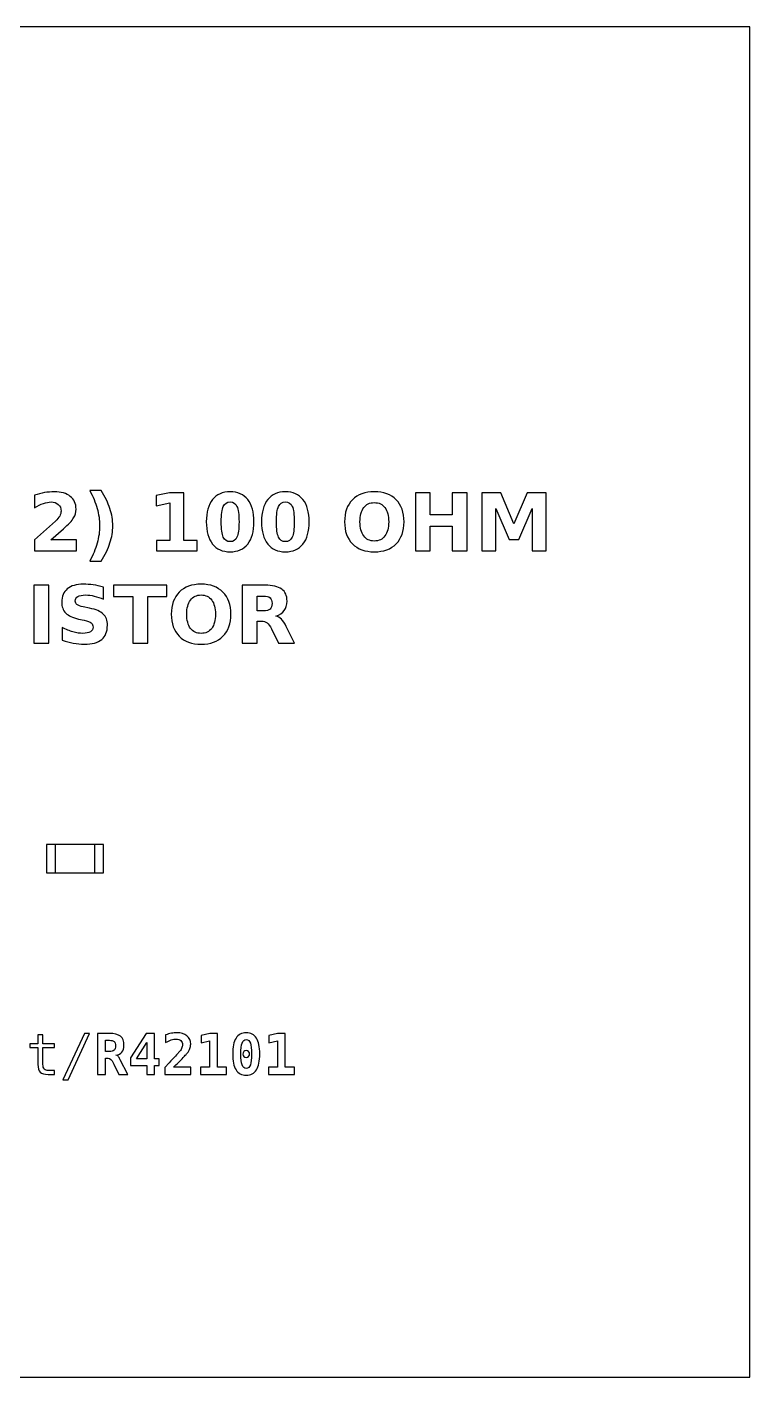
# Model space of a CAD drawing. Extents: x -117 to -93, y -160.5 to -136.5.
# Drawn here: x -105.85 to -93, y -160.5 to -136.5 of the extents above; entities that cross this region are included whole.
import ezdxf

# ---------------------------------------------------------------- set-up
doc = ezdxf.new("R2010")
doc.units = 0
doc.header["$MEASUREMENT"] = 0
doc.layers.add('LAYER_1', color=7, linetype='CONTINUOUS')

msp = doc.modelspace()

# ---------------------------------------------------------------- linework, layer by layer
at = {"layer": 'LAYER_1', "color": 7}
for points in [[(-117, -160.5), (-93, -160.5), (-93, -136.5), (-117, -136.5), (-117, -160.5)], [(-105.508, -151.5395), (-104.492, -151.5395), (-104.492, -151.0315), (-105.508, -151.0315), (-105.508, -151.5395)], [(-105.35, -151.5395), (-104.65, -151.5395), (-104.65, -151.0315), (-105.35, -151.0315), (-105.35, -151.5395)]]:
    msp.add_lwpolyline(points, close=True, dxfattribs=at)
at = {"layer": 'LAYER_1'}
for points, knots in [([(-105.4266, -145.6151), (-105.4266, -145.6151), (-104.9738, -145.6151), (-104.9738, -145.6151), (-104.9738, -145.6151), (-104.9738, -145.6151), (-104.9738, -145.8101), (-104.9738, -145.8101), (-104.9738, -145.8101), (-104.9738, -145.8101), (-105.7215, -145.8101), (-105.7215, -145.8101), (-105.7215, -145.8101), (-105.7215, -145.8101), (-105.7215, -145.6151), (-105.7215, -145.6151), (-105.7215, -145.6151), (-105.7215, -145.6151), (-105.3459, -145.2838), (-105.3459, -145.2838), (-105.3459, -145.2838), (-105.3123, -145.2534), (-105.2876, -145.2238), (-105.2716, -145.1949), (-105.2716, -145.1949), (-105.2554, -145.1659), (-105.2474, -145.1358), (-105.2474, -145.1045), (-105.2474, -145.1045), (-105.2474, -145.0563), (-105.2636, -145.0175), (-105.296, -144.9881), (-105.296, -144.9881), (-105.3283, -144.9587), (-105.3713, -144.9442), (-105.4252, -144.9442), (-105.4252, -144.9442), (-105.4665, -144.9442), (-105.5117, -144.9531), (-105.5609, -144.9707), (-105.5609, -144.9707), (-105.61, -144.9884), (-105.6627, -145.0147), (-105.7187, -145.0495), (-105.7187, -145.0495), (-105.7187, -145.0495), (-105.7187, -144.8235), (-105.7187, -144.8235), (-105.7187, -144.8235), (-105.6589, -144.8038), (-105.5999, -144.7887), (-105.5416, -144.7784), (-105.5416, -144.7784), (-105.4832, -144.768), (-105.4261, -144.7628), (-105.3699, -144.7628), (-105.3699, -144.7628), (-105.2469, -144.7628), (-105.1512, -144.7899), (-105.083, -144.8442), (-105.083, -144.8442), (-105.0148, -144.8983), (-104.9807, -144.9738), (-104.9807, -145.0709), (-104.9807, -145.0709), (-104.9807, -145.1269), (-104.9952, -145.1791), (-105.0242, -145.2276), (-105.0242, -145.2276), (-105.0531, -145.276), (-105.114, -145.3409), (-105.2067, -145.4223), (-105.2067, -145.4223), (-105.2067, -145.4223), (-105.4266, -145.6151), (-105.4266, -145.6151)], [0, 0, 0, 0, 0.0526316, 0.0526316, 0.0526316, 0.0526316, 0.1052632, 0.1052632, 0.1052632, 0.1052632, 0.1578947, 0.1578947, 0.1578947, 0.1578947, 0.2105263, 0.2105263, 0.2105263, 0.2105263, 0.2631579, 0.2631579, 0.2631579, 0.2631579, 0.3157895, 0.3157895, 0.3157895, 0.3157895, 0.3684211, 0.3684211, 0.3684211, 0.3684211, 0.4210526, 0.4210526, 0.4210526, 0.4210526, 0.4736842, 0.4736842, 0.4736842, 0.4736842, 0.5263158, 0.5263158, 0.5263158, 0.5263158, 0.5789474, 0.5789474, 0.5789474, 0.5789474, 0.6315789, 0.6315789, 0.6315789, 0.6315789, 0.6842105, 0.6842105, 0.6842105, 0.6842105, 0.7368421, 0.7368421, 0.7368421, 0.7368421, 0.7894737, 0.7894737, 0.7894737, 0.7894737, 0.8421053, 0.8421053, 0.8421053, 0.8421053, 0.8947368, 0.8947368, 0.8947368, 0.8947368, 0.9473684, 0.9473684, 0.9473684, 0.9473684, 1, 1, 1, 1]), ([(-104.7384, -145.9961), (-104.6796, -145.8868), (-104.6354, -145.78), (-104.606, -145.6758), (-104.606, -145.6758), (-104.5766, -145.5714), (-104.562, -145.4686), (-104.562, -145.367), (-104.562, -145.367), (-104.562, -145.2654), (-104.5766, -145.1626), (-104.606, -145.0587), (-104.606, -145.0587), (-104.6354, -144.9547), (-104.6796, -144.8482), (-104.7384, -144.7393), (-104.7384, -144.7393), (-104.7384, -144.7393), (-104.5338, -144.7393), (-104.5338, -144.7393), (-104.5338, -144.7393), (-104.464, -144.852), (-104.4122, -144.9597), (-104.3783, -145.0629), (-104.3783, -145.0629), (-104.3447, -145.1659), (-104.3278, -145.2678), (-104.3278, -145.3684), (-104.3278, -145.3684), (-104.3278, -145.4691), (-104.3445, -145.5704), (-104.3781, -145.6725), (-104.3781, -145.6725), (-104.4115, -145.7748), (-104.4635, -145.8828), (-104.5338, -145.9961), (-104.5338, -145.9961), (-104.5338, -145.9961), (-104.7384, -145.9961), (-104.7384, -145.9961)], [0, 0, 0, 0, 0.1, 0.1, 0.1, 0.1, 0.2, 0.2, 0.2, 0.2, 0.3, 0.3, 0.3, 0.3, 0.4, 0.4, 0.4, 0.4, 0.5, 0.5, 0.5, 0.5, 0.6, 0.6, 0.6, 0.6, 0.7, 0.7, 0.7, 0.7, 0.8, 0.8, 0.8, 0.8, 0.9, 0.9, 0.9, 0.9, 1, 1, 1, 1]), ([(-103.5498, -145.6269), (-103.5498, -145.6269), (-103.3155, -145.6269), (-103.3155, -145.6269), (-103.3155, -145.6269), (-103.3155, -145.6269), (-103.3155, -144.962), (-103.3155, -144.962), (-103.3155, -144.962), (-103.3155, -144.962), (-103.5559, -145.0117), (-103.5559, -145.0117), (-103.5559, -145.0117), (-103.5559, -145.0117), (-103.5559, -144.831), (-103.5559, -144.831), (-103.5559, -144.831), (-103.5559, -144.831), (-103.3169, -144.7814), (-103.3169, -144.7814), (-103.3169, -144.7814), (-103.3169, -144.7814), (-103.0648, -144.7814), (-103.0648, -144.7814), (-103.0648, -144.7814), (-103.0648, -144.7814), (-103.0648, -145.6269), (-103.0648, -145.6269), (-103.0648, -145.6269), (-103.0648, -145.6269), (-102.8306, -145.6269), (-102.8306, -145.6269), (-102.8306, -145.6269), (-102.8306, -145.6269), (-102.8306, -145.8101), (-102.8306, -145.8101), (-102.8306, -145.8101), (-102.8306, -145.8101), (-103.5498, -145.8101), (-103.5498, -145.8101), (-103.5498, -145.8101), (-103.5498, -145.8101), (-103.5498, -145.6269), (-103.5498, -145.6269)], [0, 0, 0, 0, 0.0909091, 0.0909091, 0.0909091, 0.0909091, 0.1818182, 0.1818182, 0.1818182, 0.1818182, 0.2727273, 0.2727273, 0.2727273, 0.2727273, 0.3636364, 0.3636364, 0.3636364, 0.3636364, 0.4545455, 0.4545455, 0.4545455, 0.4545455, 0.5454545, 0.5454545, 0.5454545, 0.5454545, 0.6363636, 0.6363636, 0.6363636, 0.6363636, 0.7272727, 0.7272727, 0.7272727, 0.7272727, 0.8181818, 0.8181818, 0.8181818, 0.8181818, 0.9090909, 0.9090909, 0.9090909, 0.9090909, 1, 1, 1, 1]), ([(-101.8188, -145.2967), (-101.8188, -145.4672), (-101.8555, -145.5987), (-101.9291, -145.6913), (-101.9291, -145.6913), (-102.0025, -145.7838), (-102.1069, -145.8301), (-102.2419, -145.8301), (-102.2419, -145.8301), (-102.3774, -145.8301), (-102.482, -145.7838), (-102.5554, -145.6913), (-102.5554, -145.6913), (-102.629, -145.5987), (-102.6657, -145.4672), (-102.6657, -145.2967), (-102.6657, -145.2967), (-102.6657, -145.126), (-102.629, -144.9942), (-102.5554, -144.9016), (-102.5554, -144.9016), (-102.482, -144.8092), (-102.3774, -144.7628), (-102.2419, -144.7628), (-102.2419, -144.7628), (-102.1069, -144.7628), (-102.0025, -144.8092), (-101.9291, -144.9016), (-101.9291, -144.9016), (-101.8555, -144.9942), (-101.8188, -145.126), (-101.8188, -145.2967)], [0, 0, 0, 0, 0.125, 0.125, 0.125, 0.125, 0.25, 0.25, 0.25, 0.25, 0.375, 0.375, 0.375, 0.375, 0.5, 0.5, 0.5, 0.5, 0.625, 0.625, 0.625, 0.625, 0.75, 0.75, 0.75, 0.75, 0.875, 0.875, 0.875, 0.875, 1, 1, 1, 1]), ([(-102.0841, -145.2948), (-102.0841, -145.1662), (-102.0961, -145.0756), (-102.1203, -145.0229), (-102.1203, -145.0229), (-102.1443, -144.9705), (-102.185, -144.9442), (-102.2419, -144.9442), (-102.2419, -144.9442), (-102.2988, -144.9442), (-102.3395, -144.9705), (-102.364, -145.0229), (-102.364, -145.0229), (-102.3882, -145.0756), (-102.4004, -145.1662), (-102.4004, -145.2948), (-102.4004, -145.2948), (-102.4004, -145.4246), (-102.3882, -145.5164), (-102.364, -145.5695), (-102.364, -145.5695), (-102.3395, -145.6229), (-102.2988, -145.6495), (-102.2419, -145.6495), (-102.2419, -145.6495), (-102.1855, -145.6495), (-102.145, -145.6229), (-102.1205, -145.5695), (-102.1205, -145.5695), (-102.0963, -145.5164), (-102.0841, -145.4246), (-102.0841, -145.2948)], [0, 0, 0, 0, 0.125, 0.125, 0.125, 0.125, 0.25, 0.25, 0.25, 0.25, 0.375, 0.375, 0.375, 0.375, 0.5, 0.5, 0.5, 0.5, 0.625, 0.625, 0.625, 0.625, 0.75, 0.75, 0.75, 0.75, 0.875, 0.875, 0.875, 0.875, 1, 1, 1, 1]), ([(-100.8369, -145.2967), (-100.8369, -145.4672), (-100.8736, -145.5987), (-100.9472, -145.6913), (-100.9472, -145.6913), (-101.0206, -145.7838), (-101.125, -145.8301), (-101.26, -145.8301), (-101.26, -145.8301), (-101.3955, -145.8301), (-101.5001, -145.7838), (-101.5735, -145.6913), (-101.5735, -145.6913), (-101.6471, -145.5987), (-101.6838, -145.4672), (-101.6838, -145.2967), (-101.6838, -145.2967), (-101.6838, -145.126), (-101.6471, -144.9942), (-101.5735, -144.9016), (-101.5735, -144.9016), (-101.5001, -144.8092), (-101.3955, -144.7628), (-101.26, -144.7628), (-101.26, -144.7628), (-101.125, -144.7628), (-101.0206, -144.8092), (-100.9472, -144.9016), (-100.9472, -144.9016), (-100.8736, -144.9942), (-100.8369, -145.126), (-100.8369, -145.2967)], [0, 0, 0, 0, 0.125, 0.125, 0.125, 0.125, 0.25, 0.25, 0.25, 0.25, 0.375, 0.375, 0.375, 0.375, 0.5, 0.5, 0.5, 0.5, 0.625, 0.625, 0.625, 0.625, 0.75, 0.75, 0.75, 0.75, 0.875, 0.875, 0.875, 0.875, 1, 1, 1, 1]), ([(-101.1022, -145.2948), (-101.1022, -145.1662), (-101.1142, -145.0756), (-101.1384, -145.0229), (-101.1384, -145.0229), (-101.1624, -144.9705), (-101.2031, -144.9442), (-101.26, -144.9442), (-101.26, -144.9442), (-101.3169, -144.9442), (-101.3576, -144.9705), (-101.3821, -145.0229), (-101.3821, -145.0229), (-101.4063, -145.0756), (-101.4185, -145.1662), (-101.4185, -145.2948), (-101.4185, -145.2948), (-101.4185, -145.4246), (-101.4063, -145.5164), (-101.3821, -145.5695), (-101.3821, -145.5695), (-101.3576, -145.6229), (-101.3169, -145.6495), (-101.26, -145.6495), (-101.26, -145.6495), (-101.2036, -145.6495), (-101.1631, -145.6229), (-101.1386, -145.5695), (-101.1386, -145.5695), (-101.1144, -145.5164), (-101.1022, -145.4246), (-101.1022, -145.2948)], [0, 0, 0, 0, 0.125, 0.125, 0.125, 0.125, 0.25, 0.25, 0.25, 0.25, 0.375, 0.375, 0.375, 0.375, 0.5, 0.5, 0.5, 0.5, 0.625, 0.625, 0.625, 0.625, 0.75, 0.75, 0.75, 0.75, 0.875, 0.875, 0.875, 0.875, 1, 1, 1, 1]), ([(-99.6786, -144.7628), (-99.5133, -144.7628), (-99.3837, -144.8101), (-99.2901, -144.9049), (-99.2901, -144.9049), (-99.1963, -144.9994), (-99.1495, -145.1299), (-99.1495, -145.2967), (-99.1495, -145.2967), (-99.1495, -145.463), (-99.1963, -145.5935), (-99.2901, -145.688), (-99.2901, -145.688), (-99.3837, -145.7828), (-99.5133, -145.8301), (-99.6786, -145.8301), (-99.6786, -145.8301), (-99.8435, -145.8301), (-99.9728, -145.7828), (-100.0669, -145.688), (-100.0669, -145.688), (-100.1607, -145.5935), (-100.2078, -145.463), (-100.2078, -145.2967), (-100.2078, -145.2967), (-100.2078, -145.1299), (-100.1607, -144.9994), (-100.0669, -144.9049), (-100.0669, -144.9049), (-99.9728, -144.8101), (-99.8435, -144.7628), (-99.6786, -144.7628)], [0, 0, 0, 0, 0.125, 0.125, 0.125, 0.125, 0.25, 0.25, 0.25, 0.25, 0.375, 0.375, 0.375, 0.375, 0.5, 0.5, 0.5, 0.5, 0.625, 0.625, 0.625, 0.625, 0.75, 0.75, 0.75, 0.75, 0.875, 0.875, 0.875, 0.875, 1, 1, 1, 1]), ([(-99.6786, -144.955), (-99.7595, -144.955), (-99.8221, -144.9848), (-99.8668, -145.0446), (-99.8668, -145.0446), (-99.9112, -145.1043), (-99.9336, -145.1883), (-99.9336, -145.2967), (-99.9336, -145.2967), (-99.9336, -145.4049), (-99.9112, -145.4886), (-99.8668, -145.5483), (-99.8668, -145.5483), (-99.8221, -145.6081), (-99.7595, -145.6379), (-99.6786, -145.6379), (-99.6786, -145.6379), (-99.5972, -145.6379), (-99.5345, -145.6081), (-99.4898, -145.5483), (-99.4898, -145.5483), (-99.4453, -145.4886), (-99.423, -145.4049), (-99.423, -145.2967), (-99.423, -145.2967), (-99.423, -145.1883), (-99.4453, -145.1043), (-99.4898, -145.0446), (-99.4898, -145.0446), (-99.5345, -144.9848), (-99.5972, -144.955), (-99.6786, -144.955)], [0, 0, 0, 0, 0.125, 0.125, 0.125, 0.125, 0.25, 0.25, 0.25, 0.25, 0.375, 0.375, 0.375, 0.375, 0.5, 0.5, 0.5, 0.5, 0.625, 0.625, 0.625, 0.625, 0.75, 0.75, 0.75, 0.75, 0.875, 0.875, 0.875, 0.875, 1, 1, 1, 1]), ([(-98.9488, -144.7814), (-98.9488, -144.7814), (-98.6835, -144.7814), (-98.6835, -144.7814), (-98.6835, -144.7814), (-98.6835, -144.7814), (-98.6835, -145.1735), (-98.6835, -145.1735), (-98.6835, -145.1735), (-98.6835, -145.1735), (-98.2922, -145.1735), (-98.2922, -145.1735), (-98.2922, -145.1735), (-98.2922, -145.1735), (-98.2922, -144.7814), (-98.2922, -144.7814), (-98.2922, -144.7814), (-98.2922, -144.7814), (-98.0269, -144.7814), (-98.0269, -144.7814), (-98.0269, -144.7814), (-98.0269, -144.7814), (-98.0269, -145.8101), (-98.0269, -145.8101), (-98.0269, -145.8101), (-98.0269, -145.8101), (-98.2922, -145.8101), (-98.2922, -145.8101), (-98.2922, -145.8101), (-98.2922, -145.8101), (-98.2922, -145.3741), (-98.2922, -145.3741), (-98.2922, -145.3741), (-98.2922, -145.3741), (-98.6835, -145.3741), (-98.6835, -145.3741), (-98.6835, -145.3741), (-98.6835, -145.3741), (-98.6835, -145.8101), (-98.6835, -145.8101), (-98.6835, -145.8101), (-98.6835, -145.8101), (-98.9488, -145.8101), (-98.9488, -145.8101), (-98.9488, -145.8101), (-98.9488, -145.8101), (-98.9488, -144.7814), (-98.9488, -144.7814)], [0, 0, 0, 0, 0.0833333, 0.0833333, 0.0833333, 0.0833333, 0.1666667, 0.1666667, 0.1666667, 0.1666667, 0.25, 0.25, 0.25, 0.25, 0.3333333, 0.3333333, 0.3333333, 0.3333333, 0.4166667, 0.4166667, 0.4166667, 0.4166667, 0.5, 0.5, 0.5, 0.5, 0.5833333, 0.5833333, 0.5833333, 0.5833333, 0.6666667, 0.6666667, 0.6666667, 0.6666667, 0.75, 0.75, 0.75, 0.75, 0.8333333, 0.8333333, 0.8333333, 0.8333333, 0.9166667, 0.9166667, 0.9166667, 0.9166667, 1, 1, 1, 1]), ([(-97.7679, -144.7814), (-97.7679, -144.7814), (-97.4304, -144.7814), (-97.4304, -144.7814), (-97.4304, -144.7814), (-97.4304, -144.7814), (-97.1959, -145.332), (-97.1959, -145.332), (-97.1959, -145.332), (-97.1959, -145.332), (-96.9603, -144.7814), (-96.9603, -144.7814), (-96.9603, -144.7814), (-96.9603, -144.7814), (-96.6235, -144.7814), (-96.6235, -144.7814), (-96.6235, -144.7814), (-96.6235, -144.7814), (-96.6235, -145.8101), (-96.6235, -145.8101), (-96.6235, -145.8101), (-96.6235, -145.8101), (-96.8742, -145.8101), (-96.8742, -145.8101), (-96.8742, -145.8101), (-96.8742, -145.8101), (-96.8742, -145.0577), (-96.8742, -145.0577), (-96.8742, -145.0577), (-96.8742, -145.0577), (-97.1113, -145.6123), (-97.1113, -145.6123), (-97.1113, -145.6123), (-97.1113, -145.6123), (-97.2794, -145.6123), (-97.2794, -145.6123), (-97.2794, -145.6123), (-97.2794, -145.6123), (-97.5165, -145.0577), (-97.5165, -145.0577), (-97.5165, -145.0577), (-97.5165, -145.0577), (-97.5165, -145.8101), (-97.5165, -145.8101), (-97.5165, -145.8101), (-97.5165, -145.8101), (-97.7679, -145.8101), (-97.7679, -145.8101), (-97.7679, -145.8101), (-97.7679, -145.8101), (-97.7679, -144.7814), (-97.7679, -144.7814)], [0, 0, 0, 0, 0.0769231, 0.0769231, 0.0769231, 0.0769231, 0.1538462, 0.1538462, 0.1538462, 0.1538462, 0.2307692, 0.2307692, 0.2307692, 0.2307692, 0.3076923, 0.3076923, 0.3076923, 0.3076923, 0.3846154, 0.3846154, 0.3846154, 0.3846154, 0.4615385, 0.4615385, 0.4615385, 0.4615385, 0.5384615, 0.5384615, 0.5384615, 0.5384615, 0.6153846, 0.6153846, 0.6153846, 0.6153846, 0.6923077, 0.6923077, 0.6923077, 0.6923077, 0.7692308, 0.7692308, 0.7692308, 0.7692308, 0.8461538, 0.8461538, 0.8461538, 0.8461538, 0.9230769, 0.9230769, 0.9230769, 0.9230769, 1, 1, 1, 1]), ([(-105.732, -146.4239), (-105.732, -146.4239), (-105.4667, -146.4239), (-105.4667, -146.4239), (-105.4667, -146.4239), (-105.4667, -146.4239), (-105.4667, -147.4526), (-105.4667, -147.4526), (-105.4667, -147.4526), (-105.4667, -147.4526), (-105.732, -147.4526), (-105.732, -147.4526), (-105.732, -147.4526), (-105.732, -147.4526), (-105.732, -146.4239), (-105.732, -146.4239)], [0, 0, 0, 0, 0.25, 0.25, 0.25, 0.25, 0.5, 0.5, 0.5, 0.5, 0.75, 0.75, 0.75, 0.75, 1, 1, 1, 1]), ([(-104.4912, -146.4564), (-104.4912, -146.4564), (-104.4912, -146.6739), (-104.4912, -146.6739), (-104.4912, -146.6739), (-104.5477, -146.6487), (-104.6029, -146.6297), (-104.6565, -146.6168), (-104.6565, -146.6168), (-104.7104, -146.6038), (-104.7612, -146.5975), (-104.8089, -146.5975), (-104.8089, -146.5975), (-104.8722, -146.5975), (-104.9192, -146.6062), (-104.9496, -146.6236), (-104.9496, -146.6236), (-104.9799, -146.6412), (-104.995, -146.6683), (-104.995, -146.705), (-104.995, -146.705), (-104.995, -146.7325), (-104.9849, -146.7541), (-104.9644, -146.7694), (-104.9644, -146.7694), (-104.9439, -146.7847), (-104.9068, -146.7981), (-104.8529, -146.8091), (-104.8529, -146.8091), (-104.8529, -146.8091), (-104.74, -146.8317), (-104.74, -146.8317), (-104.74, -146.8317), (-104.6255, -146.8548), (-104.5444, -146.8896), (-104.4962, -146.9366), (-104.4962, -146.9366), (-104.4479, -146.9834), (-104.4237, -147.05), (-104.4237, -147.1363), (-104.4237, -147.1363), (-104.4237, -147.2499), (-104.4573, -147.3343), (-104.5246, -147.3896), (-104.5246, -147.3896), (-104.5919, -147.4448), (-104.6946, -147.4726), (-104.8329, -147.4726), (-104.8329, -147.4726), (-104.8983, -147.4726), (-104.9637, -147.4665), (-105.0293, -147.454), (-105.0293, -147.454), (-105.0949, -147.4415), (-105.1608, -147.4232), (-105.2264, -147.399), (-105.2264, -147.399), (-105.2264, -147.399), (-105.2264, -147.1751), (-105.2264, -147.1751), (-105.2264, -147.1751), (-105.1608, -147.2099), (-105.0973, -147.2362), (-105.0359, -147.2539), (-105.0359, -147.2539), (-104.9745, -147.2715), (-104.9155, -147.2804), (-104.8586, -147.2804), (-104.8586, -147.2804), (-104.8007, -147.2804), (-104.7563, -147.2708), (-104.7255, -147.2515), (-104.7255, -147.2515), (-104.6946, -147.2322), (-104.6794, -147.2047), (-104.6794, -147.1687), (-104.6794, -147.1687), (-104.6794, -147.1367), (-104.6897, -147.1118), (-104.7106, -147.0944), (-104.7106, -147.0944), (-104.7316, -147.077), (-104.7732, -147.0613), (-104.8358, -147.0476), (-104.8358, -147.0476), (-104.8358, -147.0476), (-104.9385, -147.0248), (-104.9385, -147.0248), (-104.9385, -147.0248), (-105.0413, -147.0027), (-105.1166, -146.9677), (-105.1641, -146.9194), (-105.1641, -146.9194), (-105.2116, -146.8712), (-105.2353, -146.8061), (-105.2353, -146.7245), (-105.2353, -146.7245), (-105.2353, -146.6219), (-105.2022, -146.5431), (-105.1361, -146.4881), (-105.1361, -146.4881), (-105.07, -146.4328), (-104.975, -146.4053), (-104.8508, -146.4053), (-104.8508, -146.4053), (-104.7944, -146.4053), (-104.7363, -146.4096), (-104.6765, -146.418), (-104.6765, -146.418), (-104.6168, -146.4265), (-104.555, -146.4392), (-104.4912, -146.4564)], [0, 0, 0, 0, 0.0357143, 0.0357143, 0.0357143, 0.0357143, 0.0714286, 0.0714286, 0.0714286, 0.0714286, 0.1071429, 0.1071429, 0.1071429, 0.1071429, 0.1428571, 0.1428571, 0.1428571, 0.1428571, 0.1785714, 0.1785714, 0.1785714, 0.1785714, 0.2142857, 0.2142857, 0.2142857, 0.2142857, 0.25, 0.25, 0.25, 0.25, 0.2857143, 0.2857143, 0.2857143, 0.2857143, 0.3214286, 0.3214286, 0.3214286, 0.3214286, 0.3571429, 0.3571429, 0.3571429, 0.3571429, 0.3928571, 0.3928571, 0.3928571, 0.3928571, 0.4285714, 0.4285714, 0.4285714, 0.4285714, 0.4642857, 0.4642857, 0.4642857, 0.4642857, 0.5, 0.5, 0.5, 0.5, 0.5357143, 0.5357143, 0.5357143, 0.5357143, 0.5714286, 0.5714286, 0.5714286, 0.5714286, 0.6071429, 0.6071429, 0.6071429, 0.6071429, 0.6428571, 0.6428571, 0.6428571, 0.6428571, 0.6785714, 0.6785714, 0.6785714, 0.6785714, 0.7142857, 0.7142857, 0.7142857, 0.7142857, 0.75, 0.75, 0.75, 0.75, 0.7857143, 0.7857143, 0.7857143, 0.7857143, 0.8214286, 0.8214286, 0.8214286, 0.8214286, 0.8571429, 0.8571429, 0.8571429, 0.8571429, 0.8928571, 0.8928571, 0.8928571, 0.8928571, 0.9285714, 0.9285714, 0.9285714, 0.9285714, 0.9642857, 0.9642857, 0.9642857, 0.9642857, 1, 1, 1, 1]), ([(-104.3137, -146.4239), (-104.3137, -146.4239), (-103.3657, -146.4239), (-103.3657, -146.4239), (-103.3657, -146.4239), (-103.3657, -146.4239), (-103.3657, -146.6245), (-103.3657, -146.6245), (-103.3657, -146.6245), (-103.3657, -146.6245), (-103.7067, -146.6245), (-103.7067, -146.6245), (-103.7067, -146.6245), (-103.7067, -146.6245), (-103.7067, -147.4526), (-103.7067, -147.4526), (-103.7067, -147.4526), (-103.7067, -147.4526), (-103.972, -147.4526), (-103.972, -147.4526), (-103.972, -147.4526), (-103.972, -147.4526), (-103.972, -146.6245), (-103.972, -146.6245), (-103.972, -146.6245), (-103.972, -146.6245), (-104.3137, -146.6245), (-104.3137, -146.6245), (-104.3137, -146.6245), (-104.3137, -146.6245), (-104.3137, -146.4239), (-104.3137, -146.4239)], [0, 0, 0, 0, 0.125, 0.125, 0.125, 0.125, 0.25, 0.25, 0.25, 0.25, 0.375, 0.375, 0.375, 0.375, 0.5, 0.5, 0.5, 0.5, 0.625, 0.625, 0.625, 0.625, 0.75, 0.75, 0.75, 0.75, 0.875, 0.875, 0.875, 0.875, 1, 1, 1, 1]), ([(-102.7584, -146.4053), (-102.5931, -146.4053), (-102.4635, -146.4526), (-102.3699, -146.5474), (-102.3699, -146.5474), (-102.2761, -146.6419), (-102.2293, -146.7724), (-102.2293, -146.9392), (-102.2293, -146.9392), (-102.2293, -147.1055), (-102.2761, -147.236), (-102.3699, -147.3305), (-102.3699, -147.3305), (-102.4635, -147.4253), (-102.5931, -147.4726), (-102.7584, -147.4726), (-102.7584, -147.4726), (-102.9233, -147.4726), (-103.0526, -147.4253), (-103.1467, -147.3305), (-103.1467, -147.3305), (-103.2405, -147.236), (-103.2876, -147.1055), (-103.2876, -146.9392), (-103.2876, -146.9392), (-103.2876, -146.7724), (-103.2405, -146.6419), (-103.1467, -146.5474), (-103.1467, -146.5474), (-103.0526, -146.4526), (-102.9233, -146.4053), (-102.7584, -146.4053)], [0, 0, 0, 0, 0.125, 0.125, 0.125, 0.125, 0.25, 0.25, 0.25, 0.25, 0.375, 0.375, 0.375, 0.375, 0.5, 0.5, 0.5, 0.5, 0.625, 0.625, 0.625, 0.625, 0.75, 0.75, 0.75, 0.75, 0.875, 0.875, 0.875, 0.875, 1, 1, 1, 1]), ([(-102.7584, -146.5975), (-102.8393, -146.5975), (-102.9019, -146.6273), (-102.9466, -146.6871), (-102.9466, -146.6871), (-102.991, -146.7468), (-103.0134, -146.8308), (-103.0134, -146.9392), (-103.0134, -146.9392), (-103.0134, -147.0474), (-102.991, -147.1311), (-102.9466, -147.1908), (-102.9466, -147.1908), (-102.9019, -147.2506), (-102.8393, -147.2804), (-102.7584, -147.2804), (-102.7584, -147.2804), (-102.677, -147.2804), (-102.6143, -147.2506), (-102.5696, -147.1908), (-102.5696, -147.1908), (-102.5251, -147.1311), (-102.5028, -147.0474), (-102.5028, -146.9392), (-102.5028, -146.9392), (-102.5028, -146.8308), (-102.5251, -146.7468), (-102.5696, -146.6871), (-102.5696, -146.6871), (-102.6143, -146.6273), (-102.677, -146.5975), (-102.7584, -146.5975)], [0, 0, 0, 0, 0.125, 0.125, 0.125, 0.125, 0.25, 0.25, 0.25, 0.25, 0.375, 0.375, 0.375, 0.375, 0.5, 0.5, 0.5, 0.5, 0.625, 0.625, 0.625, 0.625, 0.75, 0.75, 0.75, 0.75, 0.875, 0.875, 0.875, 0.875, 1, 1, 1, 1]), ([(-101.7633, -147.0634), (-101.7633, -147.0634), (-101.7633, -147.4526), (-101.7633, -147.4526), (-101.7633, -147.4526), (-101.7633, -147.4526), (-102.0286, -147.4526), (-102.0286, -147.4526), (-102.0286, -147.4526), (-102.0286, -147.4526), (-102.0286, -146.4239), (-102.0286, -146.4239), (-102.0286, -146.4239), (-102.0286, -146.4239), (-101.6234, -146.4239), (-101.6234, -146.4239), (-101.6234, -146.4239), (-101.4879, -146.4239), (-101.3884, -146.4467), (-101.3254, -146.4921), (-101.3254, -146.4921), (-101.2622, -146.5375), (-101.2306, -146.6095), (-101.2306, -146.7078), (-101.2306, -146.7078), (-101.2306, -146.7757), (-101.2471, -146.8317), (-101.2798, -146.8752), (-101.2798, -146.8752), (-101.3127, -146.919), (-101.3623, -146.9512), (-101.4284, -146.9717), (-101.4284, -146.9717), (-101.3922, -146.9801), (-101.3595, -146.9987), (-101.3308, -147.0279), (-101.3308, -147.0279), (-101.3021, -147.057), (-101.2732, -147.1012), (-101.2438, -147.1605), (-101.2438, -147.1605), (-101.2438, -147.1605), (-101.0996, -147.4526), (-101.0996, -147.4526), (-101.0996, -147.4526), (-101.0996, -147.4526), (-101.3823, -147.4526), (-101.3823, -147.4526), (-101.3823, -147.4526), (-101.3823, -147.4526), (-101.5077, -147.197), (-101.5077, -147.197), (-101.5077, -147.197), (-101.5328, -147.1457), (-101.5585, -147.1104), (-101.5846, -147.0916), (-101.5846, -147.0916), (-101.6105, -147.0728), (-101.645, -147.0634), (-101.6883, -147.0634), (-101.6883, -147.0634), (-101.6883, -147.0634), (-101.7633, -147.0634), (-101.7633, -147.0634)], [0, 0, 0, 0, 0.0625, 0.0625, 0.0625, 0.0625, 0.125, 0.125, 0.125, 0.125, 0.1875, 0.1875, 0.1875, 0.1875, 0.25, 0.25, 0.25, 0.25, 0.3125, 0.3125, 0.3125, 0.3125, 0.375, 0.375, 0.375, 0.375, 0.4375, 0.4375, 0.4375, 0.4375, 0.5, 0.5, 0.5, 0.5, 0.5625, 0.5625, 0.5625, 0.5625, 0.625, 0.625, 0.625, 0.625, 0.6875, 0.6875, 0.6875, 0.6875, 0.75, 0.75, 0.75, 0.75, 0.8125, 0.8125, 0.8125, 0.8125, 0.875, 0.875, 0.875, 0.875, 0.9375, 0.9375, 0.9375, 0.9375, 1, 1, 1, 1]), ([(-101.6516, -146.8802), (-101.5961, -146.8802), (-101.5561, -146.8698), (-101.5321, -146.8491), (-101.5321, -146.8491), (-101.5079, -146.8284), (-101.4959, -146.7943), (-101.4959, -146.747), (-101.4959, -146.747), (-101.4959, -146.7002), (-101.5079, -146.6666), (-101.5321, -146.6464), (-101.5321, -146.6464), (-101.5561, -146.6262), (-101.5961, -146.6161), (-101.6516, -146.6161), (-101.6516, -146.6161), (-101.6516, -146.6161), (-101.7633, -146.6161), (-101.7633, -146.6161), (-101.7633, -146.6161), (-101.7633, -146.6161), (-101.7633, -146.8802), (-101.7633, -146.8802), (-101.7633, -146.8802), (-101.7633, -146.8802), (-101.6516, -146.8802), (-101.6516, -146.8802)], [0, 0, 0, 0, 0.1428571, 0.1428571, 0.1428571, 0.1428571, 0.2857143, 0.2857143, 0.2857143, 0.2857143, 0.4285714, 0.4285714, 0.4285714, 0.4285714, 0.5714286, 0.5714286, 0.5714286, 0.5714286, 0.7142857, 0.7142857, 0.7142857, 0.7142857, 0.8571429, 0.8571429, 0.8571429, 0.8571429, 1, 1, 1, 1]), ([(-105.5693, -154.4195), (-105.5693, -154.4195), (-105.5693, -154.5748), (-105.5693, -154.5748), (-105.5693, -154.5748), (-105.5693, -154.5748), (-105.3651, -154.5748), (-105.3651, -154.5748), (-105.3651, -154.5748), (-105.3651, -154.5748), (-105.3651, -154.6447), (-105.3651, -154.6447), (-105.3651, -154.6447), (-105.3651, -154.6447), (-105.5693, -154.6447), (-105.5693, -154.6447), (-105.5693, -154.6447), (-105.5693, -154.6447), (-105.5693, -154.9415), (-105.5693, -154.9415), (-105.5693, -154.9415), (-105.5693, -154.9819), (-105.5617, -155.01), (-105.5463, -155.0259), (-105.5463, -155.0259), (-105.531, -155.0419), (-105.5043, -155.0499), (-105.4663, -155.0499), (-105.4663, -155.0499), (-105.4663, -155.0499), (-105.3651, -155.0499), (-105.3651, -155.0499), (-105.3651, -155.0499), (-105.3651, -155.0499), (-105.3651, -155.1217), (-105.3651, -155.1217), (-105.3651, -155.1217), (-105.3651, -155.1217), (-105.475, -155.1217), (-105.475, -155.1217), (-105.475, -155.1217), (-105.5425, -155.1217), (-105.59, -155.1082), (-105.6177, -155.0812), (-105.6177, -155.0812), (-105.6453, -155.0542), (-105.6592, -155.0075), (-105.6592, -154.9415), (-105.6592, -154.9415), (-105.6592, -154.9415), (-105.6592, -154.6447), (-105.6592, -154.6447), (-105.6592, -154.6447), (-105.6592, -154.6447), (-105.8052, -154.6447), (-105.8052, -154.6447), (-105.8052, -154.6447), (-105.8052, -154.6447), (-105.8052, -154.5748), (-105.8052, -154.5748), (-105.8052, -154.5748), (-105.8052, -154.5748), (-105.6592, -154.5748), (-105.6592, -154.5748), (-105.6592, -154.5748), (-105.6592, -154.5748), (-105.6592, -154.4195), (-105.6592, -154.4195), (-105.6592, -154.4195), (-105.6592, -154.4195), (-105.5693, -154.4195), (-105.5693, -154.4195)], [0, 0, 0, 0, 0.0555556, 0.0555556, 0.0555556, 0.0555556, 0.1111111, 0.1111111, 0.1111111, 0.1111111, 0.1666667, 0.1666667, 0.1666667, 0.1666667, 0.2222222, 0.2222222, 0.2222222, 0.2222222, 0.2777778, 0.2777778, 0.2777778, 0.2777778, 0.3333333, 0.3333333, 0.3333333, 0.3333333, 0.3888889, 0.3888889, 0.3888889, 0.3888889, 0.4444444, 0.4444444, 0.4444444, 0.4444444, 0.5, 0.5, 0.5, 0.5, 0.5555556, 0.5555556, 0.5555556, 0.5555556, 0.6111111, 0.6111111, 0.6111111, 0.6111111, 0.6666667, 0.6666667, 0.6666667, 0.6666667, 0.7222222, 0.7222222, 0.7222222, 0.7222222, 0.7777778, 0.7777778, 0.7777778, 0.7777778, 0.8333333, 0.8333333, 0.8333333, 0.8333333, 0.8888889, 0.8888889, 0.8888889, 0.8888889, 0.9444444, 0.9444444, 0.9444444, 0.9444444, 1, 1, 1, 1]), ([(-104.8329, -154.3926), (-104.8329, -154.3926), (-104.74, -154.3926), (-104.74, -154.3926), (-104.74, -154.3926), (-104.74, -154.3926), (-105.1239, -155.2145), (-105.1239, -155.2145), (-105.1239, -155.2145), (-105.1239, -155.2145), (-105.2173, -155.2145), (-105.2173, -155.2145), (-105.2173, -155.2145), (-105.2173, -155.2145), (-104.8329, -154.3926), (-104.8329, -154.3926)], [0, 0, 0, 0, 0.25, 0.25, 0.25, 0.25, 0.5, 0.5, 0.5, 0.5, 0.75, 0.75, 0.75, 0.75, 1, 1, 1, 1]), ([(-104.271, -154.7775), (-104.2566, -154.7803), (-104.2441, -154.7872), (-104.2336, -154.7978), (-104.2336, -154.7978), (-104.223, -154.8083), (-104.2101, -154.829), (-104.1948, -154.8595), (-104.1948, -154.8595), (-104.1948, -154.8595), (-104.0628, -155.1217), (-104.0628, -155.1217), (-104.0628, -155.1217), (-104.0628, -155.1217), (-104.2211, -155.1217), (-104.2211, -155.1217), (-104.2211, -155.1217), (-104.2211, -155.1217), (-104.309, -154.9377), (-104.309, -154.9377), (-104.309, -154.9377), (-104.3116, -154.9325), (-104.3151, -154.9253), (-104.3193, -154.9162), (-104.3193, -154.9162), (-104.345, -154.8612), (-104.3753, -154.8337), (-104.4101, -154.8337), (-104.4101, -154.8337), (-104.4101, -154.8337), (-104.456, -154.8337), (-104.456, -154.8337), (-104.456, -154.8337), (-104.456, -154.8337), (-104.456, -155.1217), (-104.456, -155.1217), (-104.456, -155.1217), (-104.456, -155.1217), (-104.6, -155.1217), (-104.6, -155.1217), (-104.6, -155.1217), (-104.6, -155.1217), (-104.6, -154.3926), (-104.6, -154.3926), (-104.6, -154.3926), (-104.6, -154.3926), (-104.392, -154.3926), (-104.392, -154.3926), (-104.392, -154.3926), (-104.2983, -154.3926), (-104.231, -154.4093), (-104.1901, -154.4425), (-104.1901, -154.4425), (-104.1493, -154.4756), (-104.1288, -154.5296), (-104.1288, -154.6046), (-104.1288, -154.6046), (-104.1288, -154.6547), (-104.1409, -154.6947), (-104.1655, -154.7243), (-104.1655, -154.7243), (-104.1898, -154.7538), (-104.225, -154.7717), (-104.271, -154.7775)], [0, 0, 0, 0, 0.0625, 0.0625, 0.0625, 0.0625, 0.125, 0.125, 0.125, 0.125, 0.1875, 0.1875, 0.1875, 0.1875, 0.25, 0.25, 0.25, 0.25, 0.3125, 0.3125, 0.3125, 0.3125, 0.375, 0.375, 0.375, 0.375, 0.4375, 0.4375, 0.4375, 0.4375, 0.5, 0.5, 0.5, 0.5, 0.5625, 0.5625, 0.5625, 0.5625, 0.625, 0.625, 0.625, 0.625, 0.6875, 0.6875, 0.6875, 0.6875, 0.75, 0.75, 0.75, 0.75, 0.8125, 0.8125, 0.8125, 0.8125, 0.875, 0.875, 0.875, 0.875, 0.9375, 0.9375, 0.9375, 0.9375, 1, 1, 1, 1]), ([(-104.456, -154.5138), (-104.456, -154.5138), (-104.456, -154.7125), (-104.456, -154.7125), (-104.456, -154.7125), (-104.456, -154.7125), (-104.3881, -154.7125), (-104.3881, -154.7125), (-104.3881, -154.7125), (-104.3488, -154.7125), (-104.3205, -154.7048), (-104.3035, -154.6893), (-104.3035, -154.6893), (-104.2863, -154.6738), (-104.2778, -154.6483), (-104.2778, -154.613), (-104.2778, -154.613), (-104.2778, -154.5775), (-104.2863, -154.552), (-104.3031, -154.5368), (-104.3031, -154.5368), (-104.3201, -154.5215), (-104.3485, -154.5138), (-104.3881, -154.5138), (-104.3881, -154.5138), (-104.3881, -154.5138), (-104.456, -154.5138), (-104.456, -154.5138)], [0, 0, 0, 0, 0.1428571, 0.1428571, 0.1428571, 0.1428571, 0.2857143, 0.2857143, 0.2857143, 0.2857143, 0.4285714, 0.4285714, 0.4285714, 0.4285714, 0.5714286, 0.5714286, 0.5714286, 0.5714286, 0.7142857, 0.7142857, 0.7142857, 0.7142857, 0.8571429, 0.8571429, 0.8571429, 0.8571429, 1, 1, 1, 1]), ([(-103.7365, -154.3926), (-103.7365, -154.3926), (-103.5857, -154.3926), (-103.5857, -154.3926), (-103.5857, -154.3926), (-103.5857, -154.3926), (-103.5857, -154.8408), (-103.5857, -154.8408), (-103.5857, -154.8408), (-103.5857, -154.8408), (-103.5057, -154.8408), (-103.5057, -154.8408), (-103.5057, -154.8408), (-103.5057, -154.8408), (-103.5057, -154.9644), (-103.5057, -154.9644), (-103.5057, -154.9644), (-103.5057, -154.9644), (-103.5857, -154.9644), (-103.5857, -154.9644), (-103.5857, -154.9644), (-103.5857, -154.9644), (-103.5857, -155.1217), (-103.5857, -155.1217), (-103.5857, -155.1217), (-103.5857, -155.1217), (-103.7239, -155.1217), (-103.7239, -155.1217), (-103.7239, -155.1217), (-103.7239, -155.1217), (-103.7239, -154.9644), (-103.7239, -154.9644), (-103.7239, -154.9644), (-103.7239, -154.9644), (-104.0131, -154.9644), (-104.0131, -154.9644), (-104.0131, -154.9644), (-104.0131, -154.9644), (-104.0131, -154.8247), (-104.0131, -154.8247), (-104.0131, -154.8247), (-104.0131, -154.8247), (-103.7365, -154.3926), (-103.7365, -154.3926)], [0, 0, 0, 0, 0.0909091, 0.0909091, 0.0909091, 0.0909091, 0.1818182, 0.1818182, 0.1818182, 0.1818182, 0.2727273, 0.2727273, 0.2727273, 0.2727273, 0.3636364, 0.3636364, 0.3636364, 0.3636364, 0.4545455, 0.4545455, 0.4545455, 0.4545455, 0.5454545, 0.5454545, 0.5454545, 0.5454545, 0.6363636, 0.6363636, 0.6363636, 0.6363636, 0.7272727, 0.7272727, 0.7272727, 0.7272727, 0.8181818, 0.8181818, 0.8181818, 0.8181818, 0.9090909, 0.9090909, 0.9090909, 0.9090909, 1, 1, 1, 1]), ([(-103.7239, -154.5528), (-103.7239, -154.5528), (-103.9081, -154.8408), (-103.9081, -154.8408), (-103.9081, -154.8408), (-103.9081, -154.8408), (-103.7239, -154.8408), (-103.7239, -154.8408), (-103.7239, -154.8408), (-103.7239, -154.8408), (-103.7239, -154.5528), (-103.7239, -154.5528)], [0, 0, 0, 0, 0.3333333, 0.3333333, 0.3333333, 0.3333333, 0.6666667, 0.6666667, 0.6666667, 0.6666667, 1, 1, 1, 1]), ([(-103.2489, -154.9947), (-103.2489, -154.9947), (-102.9417, -154.9947), (-102.9417, -154.9947), (-102.9417, -154.9947), (-102.9417, -154.9947), (-102.9417, -155.1217), (-102.9417, -155.1217), (-102.9417, -155.1217), (-102.9417, -155.1217), (-103.4046, -155.1217), (-103.4046, -155.1217), (-103.4046, -155.1217), (-103.4046, -155.1217), (-103.4046, -154.9985), (-103.4046, -154.9985), (-103.4046, -154.9985), (-103.4046, -154.9985), (-103.3265, -154.9157), (-103.3265, -154.9157), (-103.3265, -154.9157), (-103.2338, -154.817), (-103.1774, -154.7563), (-103.1576, -154.7335), (-103.1576, -154.7335), (-103.1333, -154.7055), (-103.1156, -154.6807), (-103.1049, -154.659), (-103.1049, -154.659), (-103.0941, -154.6373), (-103.0888, -154.616), (-103.0888, -154.5948), (-103.0888, -154.5948), (-103.0888, -154.5623), (-103.0986, -154.5371), (-103.1183, -154.5195), (-103.1183, -154.5195), (-103.1379, -154.5016), (-103.1659, -154.4928), (-103.2019, -154.4928), (-103.2019, -154.4928), (-103.2278, -154.4928), (-103.2566, -154.498), (-103.2886, -154.5081), (-103.2886, -154.5081), (-103.3208, -154.5185), (-103.3541, -154.5333), (-103.389, -154.5528), (-103.389, -154.5528), (-103.389, -154.5528), (-103.389, -154.4185), (-103.389, -154.4185), (-103.389, -154.4185), (-103.3541, -154.4058), (-103.3201, -154.3961), (-103.2866, -154.3895), (-103.2866, -154.3895), (-103.2533, -154.3828), (-103.2213, -154.3795), (-103.1908, -154.3795), (-103.1908, -154.3795), (-103.1136, -154.3795), (-103.0529, -154.3975), (-103.0089, -154.4335), (-103.0089, -154.4335), (-102.9648, -154.4693), (-102.9427, -154.5185), (-102.9427, -154.5806), (-102.9427, -154.5806), (-102.9427, -154.6093), (-102.9476, -154.6362), (-102.9571, -154.6612), (-102.9571, -154.6612), (-102.9668, -154.6863), (-102.9833, -154.7142), (-103.0068, -154.7447), (-103.0068, -154.7447), (-103.0239, -154.7668), (-103.0713, -154.8167), (-103.1488, -154.8942), (-103.1488, -154.8942), (-103.1908, -154.936), (-103.2241, -154.9697), (-103.2489, -154.9947)], [0, 0, 0, 0, 0.047619, 0.047619, 0.047619, 0.047619, 0.0952381, 0.0952381, 0.0952381, 0.0952381, 0.1428571, 0.1428571, 0.1428571, 0.1428571, 0.1904762, 0.1904762, 0.1904762, 0.1904762, 0.2380952, 0.2380952, 0.2380952, 0.2380952, 0.2857143, 0.2857143, 0.2857143, 0.2857143, 0.3333333, 0.3333333, 0.3333333, 0.3333333, 0.3809524, 0.3809524, 0.3809524, 0.3809524, 0.4285714, 0.4285714, 0.4285714, 0.4285714, 0.4761905, 0.4761905, 0.4761905, 0.4761905, 0.5238095, 0.5238095, 0.5238095, 0.5238095, 0.5714286, 0.5714286, 0.5714286, 0.5714286, 0.6190476, 0.6190476, 0.6190476, 0.6190476, 0.6666667, 0.6666667, 0.6666667, 0.6666667, 0.7142857, 0.7142857, 0.7142857, 0.7142857, 0.7619048, 0.7619048, 0.7619048, 0.7619048, 0.8095238, 0.8095238, 0.8095238, 0.8095238, 0.8571429, 0.8571429, 0.8571429, 0.8571429, 0.9047619, 0.9047619, 0.9047619, 0.9047619, 0.952381, 0.952381, 0.952381, 0.952381, 1, 1, 1, 1]), ([(-102.7669, -154.9947), (-102.7669, -154.9947), (-102.6057, -154.9947), (-102.6057, -154.9947), (-102.6057, -154.9947), (-102.6057, -154.9947), (-102.6057, -154.5215), (-102.6057, -154.5215), (-102.6057, -154.5215), (-102.6057, -154.5215), (-102.7555, -154.5586), (-102.7555, -154.5586), (-102.7555, -154.5586), (-102.7555, -154.5586), (-102.7555, -154.4288), (-102.7555, -154.4288), (-102.7555, -154.4288), (-102.7555, -154.4288), (-102.6047, -154.3926), (-102.6047, -154.3926), (-102.6047, -154.3926), (-102.6047, -154.3926), (-102.4655, -154.3926), (-102.4655, -154.3926), (-102.4655, -154.3926), (-102.4655, -154.3926), (-102.4655, -154.9947), (-102.4655, -154.9947), (-102.4655, -154.9947), (-102.4655, -154.9947), (-102.3043, -154.9947), (-102.3043, -154.9947), (-102.3043, -154.9947), (-102.3043, -154.9947), (-102.3043, -155.1217), (-102.3043, -155.1217), (-102.3043, -155.1217), (-102.3043, -155.1217), (-102.7669, -155.1217), (-102.7669, -155.1217), (-102.7669, -155.1217), (-102.7669, -155.1217), (-102.7669, -154.9947), (-102.7669, -154.9947)], [0, 0, 0, 0, 0.0909091, 0.0909091, 0.0909091, 0.0909091, 0.1818182, 0.1818182, 0.1818182, 0.1818182, 0.2727273, 0.2727273, 0.2727273, 0.2727273, 0.3636364, 0.3636364, 0.3636364, 0.3636364, 0.4545455, 0.4545455, 0.4545455, 0.4545455, 0.5454545, 0.5454545, 0.5454545, 0.5454545, 0.6363636, 0.6363636, 0.6363636, 0.6363636, 0.7272727, 0.7272727, 0.7272727, 0.7272727, 0.8181818, 0.8181818, 0.8181818, 0.8181818, 0.9090909, 0.9090909, 0.9090909, 0.9090909, 1, 1, 1, 1]), ([(-102.1966, -154.7578), (-102.1966, -154.6317), (-102.1766, -154.537), (-102.1366, -154.474), (-102.1366, -154.474), (-102.0964, -154.411), (-102.0362, -154.3795), (-101.9557, -154.3795), (-101.9557, -154.3795), (-101.8751, -154.3795), (-101.8147, -154.4108), (-101.7746, -154.4736), (-101.7746, -154.4736), (-101.7345, -154.5365), (-101.7145, -154.6313), (-101.7145, -154.7578), (-101.7145, -154.7578), (-101.7145, -154.8842), (-101.7345, -154.9789), (-101.7746, -155.0417), (-101.7746, -155.0417), (-101.8147, -155.1045), (-101.8751, -155.1359), (-101.9557, -155.1359), (-101.9557, -155.1359), (-102.0362, -155.1359), (-102.0964, -155.1044), (-102.1366, -155.0414), (-102.1366, -155.0414), (-102.1766, -154.9784), (-102.1966, -154.8838), (-102.1966, -154.7578)], [0, 0, 0, 0, 0.125, 0.125, 0.125, 0.125, 0.25, 0.25, 0.25, 0.25, 0.375, 0.375, 0.375, 0.375, 0.5, 0.5, 0.5, 0.5, 0.625, 0.625, 0.625, 0.625, 0.75, 0.75, 0.75, 0.75, 0.875, 0.875, 0.875, 0.875, 1, 1, 1, 1]), ([(-101.9557, -154.5015), (-101.9891, -154.5015), (-102.0132, -154.5218), (-102.0286, -154.5625), (-102.0286, -154.5625), (-102.0439, -154.6033), (-102.0516, -154.6683), (-102.0516, -154.7578), (-102.0516, -154.7578), (-102.0516, -154.8472), (-102.0439, -154.912), (-102.0286, -154.9528), (-102.0286, -154.9528), (-102.0132, -154.9935), (-101.9891, -155.0139), (-101.9557, -155.0139), (-101.9557, -155.0139), (-101.9222, -155.0139), (-101.8979, -154.9935), (-101.8826, -154.9528), (-101.8826, -154.9528), (-101.8672, -154.912), (-101.8596, -154.8472), (-101.8596, -154.7578), (-101.8596, -154.7578), (-101.8596, -154.6683), (-101.8672, -154.6033), (-101.8826, -154.5625), (-101.8826, -154.5625), (-101.8979, -154.5218), (-101.9222, -154.5015), (-101.9557, -154.5015)], [0, 0, 0, 0, 0.125, 0.125, 0.125, 0.125, 0.25, 0.25, 0.25, 0.25, 0.375, 0.375, 0.375, 0.375, 0.5, 0.5, 0.5, 0.5, 0.625, 0.625, 0.625, 0.625, 0.75, 0.75, 0.75, 0.75, 0.875, 0.875, 0.875, 0.875, 1, 1, 1, 1]), ([(-101.5627, -154.9947), (-101.5627, -154.9947), (-101.4015, -154.9947), (-101.4015, -154.9947), (-101.4015, -154.9947), (-101.4015, -154.9947), (-101.4015, -154.5215), (-101.4015, -154.5215), (-101.4015, -154.5215), (-101.4015, -154.5215), (-101.5513, -154.5586), (-101.5513, -154.5586), (-101.5513, -154.5586), (-101.5513, -154.5586), (-101.5513, -154.4288), (-101.5513, -154.4288), (-101.5513, -154.4288), (-101.5513, -154.4288), (-101.4005, -154.3926), (-101.4005, -154.3926), (-101.4005, -154.3926), (-101.4005, -154.3926), (-101.2613, -154.3926), (-101.2613, -154.3926), (-101.2613, -154.3926), (-101.2613, -154.3926), (-101.2613, -154.9947), (-101.2613, -154.9947), (-101.2613, -154.9947), (-101.2613, -154.9947), (-101.1001, -154.9947), (-101.1001, -154.9947), (-101.1001, -154.9947), (-101.1001, -154.9947), (-101.1001, -155.1217), (-101.1001, -155.1217), (-101.1001, -155.1217), (-101.1001, -155.1217), (-101.5627, -155.1217), (-101.5627, -155.1217), (-101.5627, -155.1217), (-101.5627, -155.1217), (-101.5627, -154.9947), (-101.5627, -154.9947)], [0, 0, 0, 0, 0.0909091, 0.0909091, 0.0909091, 0.0909091, 0.1818182, 0.1818182, 0.1818182, 0.1818182, 0.2727273, 0.2727273, 0.2727273, 0.2727273, 0.3636364, 0.3636364, 0.3636364, 0.3636364, 0.4545455, 0.4545455, 0.4545455, 0.4545455, 0.5454545, 0.5454545, 0.5454545, 0.5454545, 0.6363636, 0.6363636, 0.6363636, 0.6363636, 0.7272727, 0.7272727, 0.7272727, 0.7272727, 0.8181818, 0.8181818, 0.8181818, 0.8181818, 0.9090909, 0.9090909, 0.9090909, 0.9090909, 1, 1, 1, 1]), ([(-102.0164, -154.7578), (-102.0164, -154.7407), (-102.0106, -154.7262), (-101.9987, -154.7145), (-101.9987, -154.7145), (-101.9871, -154.7027), (-101.9727, -154.6968), (-101.9557, -154.6968), (-101.9557, -154.6968), (-101.9386, -154.6968), (-101.9241, -154.7027), (-101.9124, -154.7145), (-101.9124, -154.7145), (-101.9006, -154.7262), (-101.8947, -154.7407), (-101.8947, -154.7578), (-101.8947, -154.7578), (-101.8947, -154.7748), (-101.9006, -154.7892), (-101.9124, -154.8008), (-101.9124, -154.8008), (-101.9241, -154.8127), (-101.9386, -154.8185), (-101.9557, -154.8185), (-101.9557, -154.8185), (-101.9727, -154.8185), (-101.9871, -154.8127), (-101.9987, -154.8012), (-101.9987, -154.8012), (-102.0106, -154.7897), (-102.0164, -154.7752), (-102.0164, -154.7578)], [0, 0, 0, 0, 0.125, 0.125, 0.125, 0.125, 0.25, 0.25, 0.25, 0.25, 0.375, 0.375, 0.375, 0.375, 0.5, 0.5, 0.5, 0.5, 0.625, 0.625, 0.625, 0.625, 0.75, 0.75, 0.75, 0.75, 0.875, 0.875, 0.875, 0.875, 1, 1, 1, 1])]:
    msp.add_open_spline(points, degree=3, knots=knots, dxfattribs=at)

doc.saveas('drawing.dxf')
